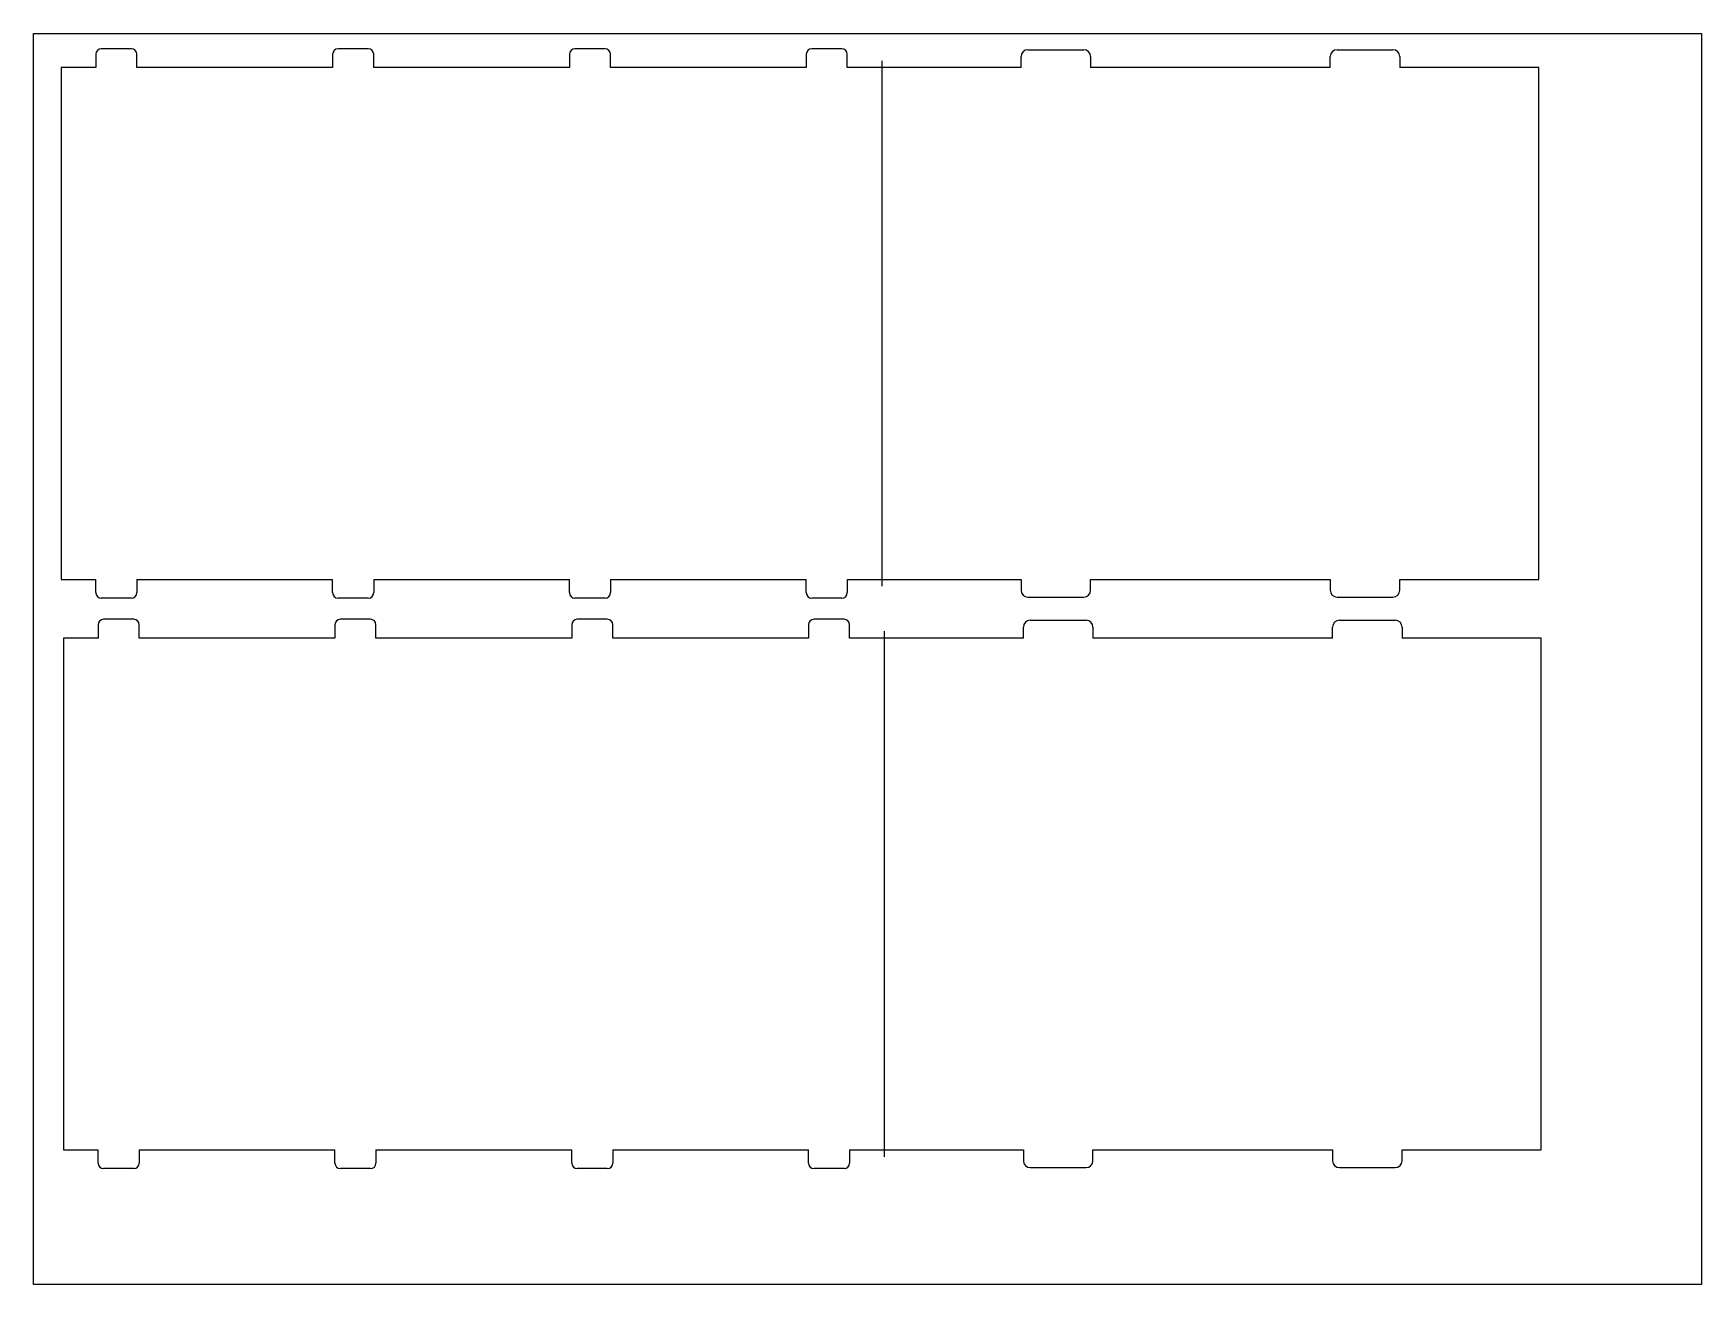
# Model space of a CAD drawing. Header units: inches. Extents: x -2 to 608, y -1 to 456.
import ezdxf

# ---------------------------------------------------------------- set-up
doc = ezdxf.new("R2010")
doc.units = ezdxf.units.IN
doc.header["$MEASUREMENT"] = 0
doc.linetypes.add('Continuous2', pattern=[0])

msp = doc.modelspace()

# ---------------------------------------------------------------- linework, layer by layer
at = {"color": 2, "linetype": 'Continuous2', "lineweight": -3, "true_color": 0xffff00}
for p, q in [((-1.83, 456), (607.77, 456)), ((-1.83, -1.2), (-1.83, 456)), ((607.77, 456), (607.77, -1.2)), ((607.77, -1.2), (-1.83, -1.2))]:
    msp.add_line(p, q, dxfattribs=at)
at = {"color": 1, "linetype": 'Continuous2', "lineweight": -3, "true_color": 0xff0000}
for p, q in [((20.99, 448.36), (20.99, 443.5)), ((33.99, 450.36), (22.99, 450.36)), ((35.99, 443.5), (35.99, 448.36)), ((107.53, 448.36), (107.53, 443.5)), ((120.53, 450.36), (109.53, 450.36)), ((122.53, 443.5), (122.53, 448.36)), ((194.06, 448.36), (194.06, 443.5)), ((207.06, 450.36), (196.06, 450.36)), ((209.06, 443.5), (209.06, 448.36)), ((280.59, 448.36), (280.59, 443.5)), ((293.59, 450.36), (282.59, 450.36)), ((295.59, 443.5), (295.59, 448.36)), ((359.09, 443.5), (359.09, 447.5)), ((361.59, 450), (381.99, 450)), ((384.49, 447.5), (384.49, 443.5)), ((472.09, 443.5), (472.09, 447.5)), ((474.59, 450), (494.99, 450)), ((497.49, 447.5), (497.49, 443.5)), ((20.99, 443.5), (8.29, 443.5)), ((8.29, 443.5), (8.29, 256.5)), ((107.53, 443.5), (35.99, 443.5)), ((194.06, 443.5), (122.53, 443.5)), ((280.59, 443.5), (209.06, 443.5)), ((308.29, 443.5), (295.59, 443.5)), ((359.09, 443.5), (308.29, 443.5)), ((472.09, 443.5), (384.49, 443.5)), ((548.29, 443.5), (497.49, 443.5)), ((548.29, 256.5), (548.29, 443.5)), ((8.29, 256.5), (20.99, 256.5)), ((20.99, 251.64), (20.99, 256.5)), ((35.99, 256.5), (107.53, 256.5)), ((35.99, 256.5), (35.99, 251.64)), ((107.53, 251.64), (107.53, 256.5)), ((122.53, 256.5), (194.06, 256.5)), ((122.53, 256.5), (122.53, 251.64)), ((194.06, 251.64), (194.06, 256.5)), ((209.06, 256.5), (280.59, 256.5)), ((209.06, 256.5), (209.06, 251.64)), ((280.59, 251.64), (280.59, 256.5)), ((295.59, 256.5), (308.29, 256.5)), ((295.59, 256.5), (295.59, 251.64)), ((308.29, 256.5), (359.09, 256.5)), ((359.09, 256.5), (359.09, 252.5)), ((384.49, 252.5), (384.49, 256.5)), ((384.49, 256.5), (472.09, 256.5)), ((472.09, 256.5), (472.09, 252.5)), ((497.49, 252.5), (497.49, 256.5)), ((497.49, 256.5), (548.29, 256.5)), ((361.59, 250), (381.99, 250)), ((474.59, 250), (494.99, 250)), ((33.99, 249.64), (22.99, 249.64)), ((120.53, 249.64), (109.53, 249.64)), ((207.06, 249.64), (196.06, 249.64)), ((293.59, 249.64), (282.59, 249.64)), ((21.83, 239.9), (21.83, 235.04)), ((34.83, 241.9), (23.83, 241.9)), ((36.83, 235.04), (36.83, 239.9)), ((108.37, 239.9), (108.37, 235.04)), ((121.37, 241.9), (110.37, 241.9)), ((123.37, 235.04), (123.37, 239.9)), ((194.9, 239.9), (194.9, 235.04)), ((207.9, 241.9), (196.9, 241.9)), ((209.9, 235.04), (209.9, 239.9)), ((281.43, 239.9), (281.43, 235.04)), ((294.43, 241.9), (283.43, 241.9)), ((296.43, 235.04), (296.43, 239.9)), ((359.93, 235.04), (359.93, 239.04)), ((362.43, 241.54), (382.83, 241.54)), ((385.33, 239.04), (385.33, 235.04)), ((472.93, 235.04), (472.93, 239.04)), ((475.43, 241.54), (495.83, 241.54)), ((498.33, 239.04), (498.33, 235.04)), ((21.83, 235.04), (9.13, 235.04)), ((9.13, 235.04), (9.13, 48.04)), ((108.37, 235.04), (36.83, 235.04)), ((194.9, 235.04), (123.37, 235.04)), ((281.43, 235.04), (209.9, 235.04)), ((309.13, 235.04), (296.43, 235.04)), ((359.93, 235.04), (309.13, 235.04)), ((472.93, 235.04), (385.33, 235.04)), ((549.13, 235.04), (498.33, 235.04)), ((549.13, 48.04), (549.13, 235.04)), ((9.13, 48.04), (21.83, 48.04)), ((21.83, 43.18), (21.83, 48.04)), ((36.83, 48.04), (108.37, 48.04)), ((36.83, 48.04), (36.83, 43.18)), ((108.37, 43.18), (108.37, 48.04)), ((123.37, 48.04), (194.9, 48.04)), ((123.37, 48.04), (123.37, 43.18)), ((194.9, 43.18), (194.9, 48.04)), ((209.9, 48.04), (281.43, 48.04)), ((209.9, 48.04), (209.9, 43.18)), ((281.43, 43.18), (281.43, 48.04)), ((296.43, 48.04), (309.13, 48.04)), ((296.43, 48.04), (296.43, 43.18)), ((309.13, 48.04), (359.93, 48.04)), ((359.93, 48.04), (359.93, 44.04)), ((385.33, 44.04), (385.33, 48.04)), ((385.33, 48.04), (472.93, 48.04)), ((472.93, 48.04), (472.93, 44.04)), ((498.33, 44.04), (498.33, 48.04)), ((498.33, 48.04), (549.13, 48.04)), ((34.83, 41.18), (23.83, 41.18)), ((121.37, 41.18), (110.37, 41.18)), ((207.9, 41.18), (196.9, 41.18)), ((294.43, 41.18), (283.43, 41.18)), ((362.43, 41.54), (382.83, 41.54)), ((475.43, 41.54), (495.83, 41.54))]:
    msp.add_line(p, q, dxfattribs=at)
at = {"color": 5, "linetype": 'Continuous2', "lineweight": -3, "true_color": 0x0000ff}
for p, q in [((308.29, 254), (308.29, 446)), ((309.13, 45.54), (309.13, 237.54))]:
    msp.add_line(p, q, dxfattribs=at)
at = {"color": 1, "linetype": 'Continuous2', "lineweight": -3, "true_color": 0xff0000}
for centre, radius, start, end in [((22.99, 448.36), 2, 90, 180), ((33.99, 448.36), 2, 360, 90), ((109.53, 448.36), 2, 90, 180), ((120.53, 448.36), 2, 360, 90), ((196.06, 448.36), 2, 90, 180), ((207.06, 448.36), 2, 0, 90), ((282.59, 448.36), 2, 90, 180), ((293.59, 448.36), 2, 0, 90), ((361.59, 447.5), 2.5, 90, 180), ((381.99, 447.5), 2.5, 360, 90), ((474.59, 447.5), 2.5, 90, 180), ((494.99, 447.5), 2.5, 0, 90), ((22.99, 251.64), 2, 180, 270), ((33.99, 251.64), 2, 270, 0), ((109.53, 251.64), 2, 180, 270), ((120.53, 251.64), 2, 270, 0), ((196.06, 251.64), 2, 180, 270), ((207.06, 251.64), 2, 270, 0), ((282.59, 251.64), 2, 180, 270), ((293.59, 251.64), 2, 270, 360), ((361.59, 252.5), 2.5, 180, 270), ((381.99, 252.5), 2.5, 270, 0), ((474.59, 252.5), 2.5, 180, 270), ((494.99, 252.5), 2.5, 270, 0), ((23.83, 239.9), 2, 90, 180), ((34.83, 239.9), 2, 360, 90), ((110.37, 239.9), 2, 90, 180), ((121.37, 239.9), 2, 360, 90), ((196.9, 239.9), 2, 90, 180), ((207.9, 239.9), 2, 360, 90), ((283.43, 239.9), 2, 90, 180), ((294.43, 239.9), 2, 0, 90), ((362.43, 239.04), 2.5, 90, 180), ((382.83, 239.04), 2.5, 360, 90), ((475.43, 239.04), 2.5, 90, 180), ((495.83, 239.04), 2.5, 0, 90), ((23.83, 43.18), 2, 180, 270), ((34.83, 43.18), 2, 270, 0), ((110.37, 43.18), 2, 180, 270), ((121.37, 43.18), 2, 270, 0), ((196.9, 43.18), 2, 180, 270), ((207.9, 43.18), 2, 270, 0), ((283.43, 43.18), 2, 180, 270), ((294.43, 43.18), 2, 270, 360), ((362.43, 44.04), 2.5, 180, 270), ((382.83, 44.04), 2.5, 270, 0), ((475.43, 44.04), 2.5, 180, 270), ((495.83, 44.04), 2.5, 270, 0)]:
    msp.add_arc(centre, radius, start, end, dxfattribs=at)

doc.saveas('drawing.dxf')
